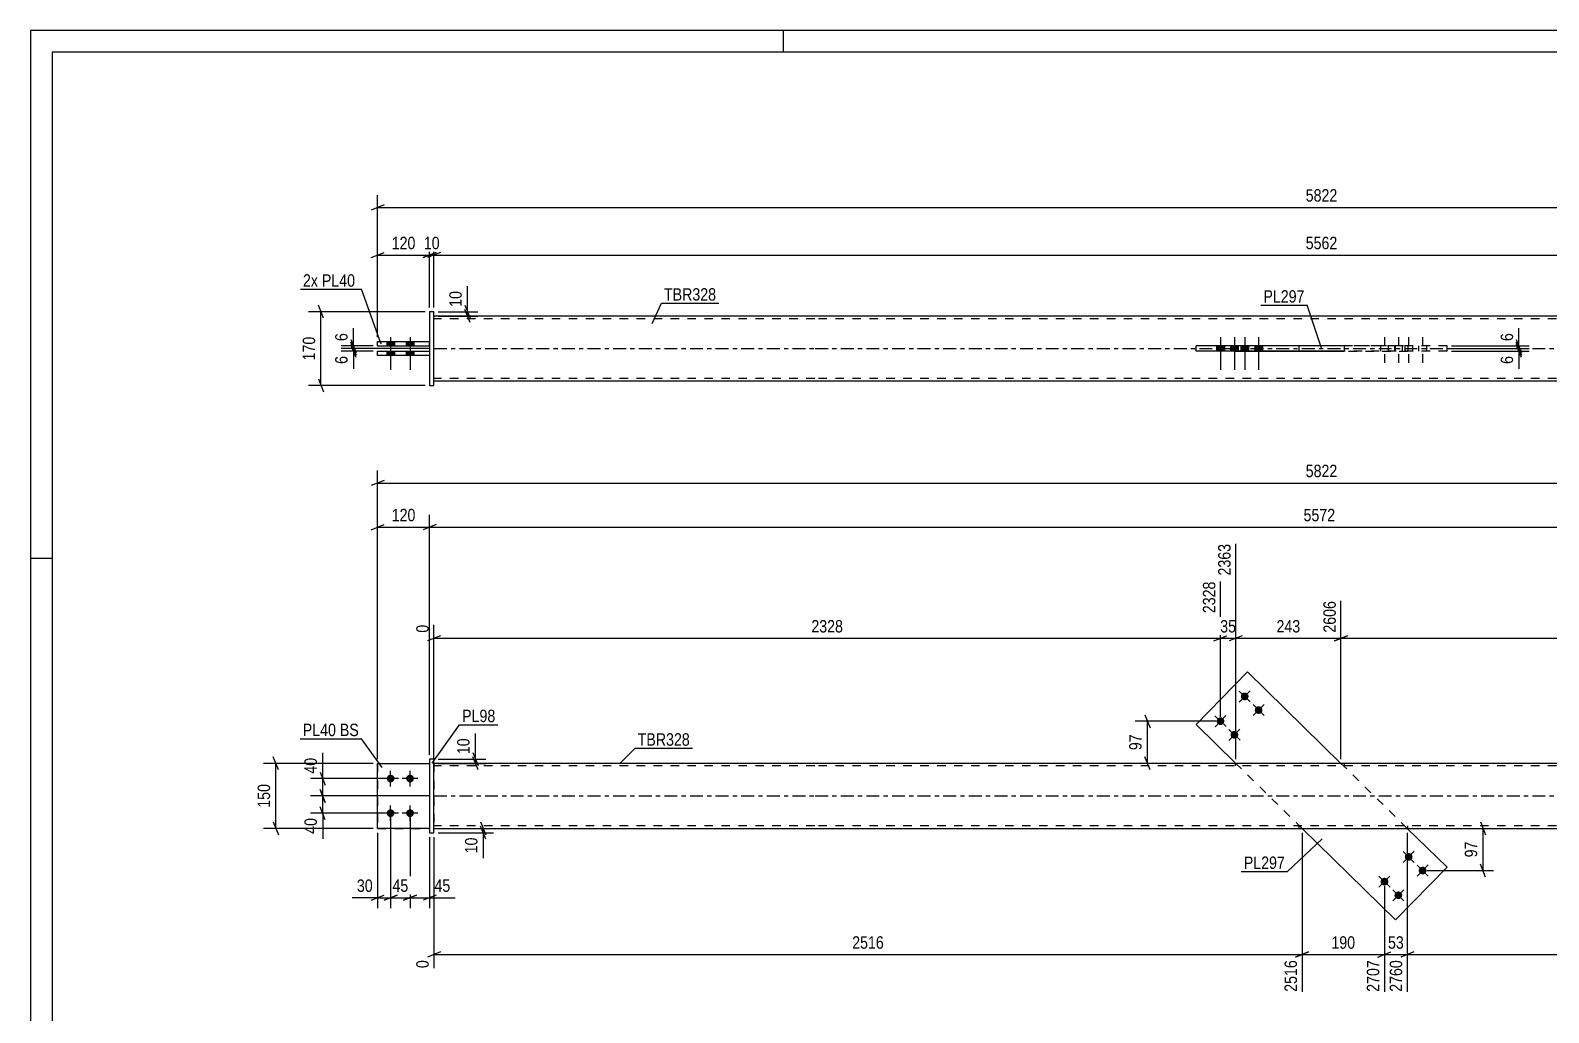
# Model space of a CAD drawing. Header units: millimetres. Extents: x 0 to 594, y 0 to 420.
# Drawn here: x 0 to 350.8, y 193.1 to 420 of the extents above; entities that cross this region are included whole.
import ezdxf

# ---------------------------------------------------------------- set-up
doc = ezdxf.new("R2010")
doc.units = ezdxf.units.MM
doc.linetypes.add('DXK_LINE_DOT2', pattern=[3.9198, 1.9599, -1.9599])
doc.linetypes.add('DXK_LINE_DOT3', pattern=[5.9187, 2.979, -0.9799, 0.9799, -0.9799])
doc.styles.add('Arial Narrow', font='ARIALN.TTF', dxfattribs={"height": 0.2})

# ---------------------------------------------------------------- blocks, each defined once
blk = doc.blocks.new('Unknown-580576115-1131')
at = {"color": 5, "linetype": 'Continuous'}
for p, q in [((594, 420), (0, 420)), ((0, 420), (0, 0)), ((174, 415), (174, 420)), ((589, 415), (5, 415)), ((5, 415), (5, 5)), ((5, 298), (0, 298))]:
    blk.add_line(p, q, dxfattribs=at)
blk = doc.blocks.new('Part-580576115-1689 - 1678')
at = {"color": 2, "linetype": 'Continuous'}
for p, q in [((281.22, 271.83), (269.33, 259.68)), ((302.82, 250.7), (281.22, 271.83)), ((269.33, 259.68), (278.51, 250.7)), ((315.43, 214.57), (293.84, 235.7)), ((327.32, 226.72), (318.15, 235.7)), ((327.32, 226.72), (315.43, 214.57))]:
    blk.add_line(p, q, dxfattribs=at)
at = {"color": 7, "linetype": 'DXK_LINE_DOT2'}
for p, q in [((293.84, 235.7), (278.51, 250.7)), ((318.15, 235.7), (302.82, 250.7))]:
    blk.add_line(p, q, dxfattribs=at)
blk = doc.blocks.new('Bolt-580576115-1681 - 1678')
at = {"linetype": 'Continuous'}
for points in [[(317.83, 228.46, -1), (319.09, 229.74, -1)], [(321.04, 225.31, -1), (322.3, 226.6, -1)], [(312.23, 222.74, -1), (313.49, 224.03, -1)], [(315.45, 219.59, -1), (316.71, 220.88, -1)]]:
    blk.add_hatch(color=1, dxfattribs=at).paths.add_polyline_path(points)
at = {"color": 1, "linetype": 'Continuous'}
for p, q in [((319.74, 227.84), (317.17, 230.36)), ((317.2, 227.81), (319.72, 230.39)), ((314.15, 222.12), (311.57, 224.64)), ((311.6, 222.1), (314.12, 224.67)), ((322.96, 224.69), (320.39, 227.21)), ((320.41, 224.67), (322.93, 227.24)), ((317.36, 218.98), (314.79, 221.49)), ((314.82, 218.95), (317.34, 221.52))]:
    blk.add_line(p, q, dxfattribs=at)
blk = doc.blocks.new('Bolt-580576115-1682 - 1678')
at = {"linetype": 'Continuous'}
for points in [[(281.21, 266.81, -1), (279.95, 265.52, -1)], [(284.42, 263.66, -1), (283.16, 262.38, -1)], [(275.61, 261.09, -1), (274.35, 259.8, -1)], [(278.83, 257.94, -1), (277.57, 256.66, -1)]]:
    blk.add_hatch(color=1, dxfattribs=at).paths.add_polyline_path(points)
at = {"color": 1, "linetype": 'Continuous'}
for p, q in [((279.29, 267.42), (281.86, 264.91)), ((281.84, 267.45), (279.32, 264.88)), ((282.51, 264.28), (285.08, 261.76)), ((285.05, 264.31), (282.54, 261.73)), ((273.7, 261.71), (276.27, 259.19)), ((276.24, 261.73), (273.72, 259.16)), ((276.91, 258.56), (279.49, 256.04)), ((279.46, 258.59), (276.94, 256.01))]:
    blk.add_line(p, q, dxfattribs=at)
blk = doc.blocks.new('Bolt-580576115-1683 - 1678')
at = {"linetype": 'Continuous'}
for points in [[(83.23, 246.3, -1), (83.23, 248.1, -1)], [(87.73, 246.3, -1), (87.73, 248.1, -1)], [(83.23, 238.3, -1), (83.23, 240.1, -1)], [(87.73, 238.3, -1), (87.73, 240.1, -1)]]:
    blk.add_hatch(color=1, dxfattribs=at).paths.add_polyline_path(points)
at = {"color": 1, "linetype": 'Continuous'}
for p, q in [((85.03, 247.2), (81.43, 247.2)), ((83.23, 245.4), (83.23, 249)), ((89.53, 247.2), (85.93, 247.2)), ((87.73, 245.4), (87.73, 249)), ((85.03, 239.2), (81.43, 239.2)), ((83.23, 237.4), (83.23, 241)), ((89.53, 239.2), (85.93, 239.2)), ((87.73, 237.4), (87.73, 241))]:
    blk.add_line(p, q, dxfattribs=at)
blk = doc.blocks.new('Part-580576115-1694 - 1678')
at = {"color": 2, "linetype": 'Continuous'}
for p, q in [((93.23, 251.7), (92.23, 251.7)), ((92.23, 251.7), (92.23, 234.7)), ((93.23, 234.7), (93.23, 251.7)), ((92.23, 234.7), (93.23, 234.7))]:
    blk.add_line(p, q, dxfattribs=at)
blk = doc.blocks.new('Part-580576115-1699 - 1678')
at = {"color": 7, "linetype": 'DXK_LINE_DOT2'}
for p, q in [((80.23, 250.7), (80.23, 235.7)), ((80.23, 250.7), (92.23, 250.7)), ((92.23, 250.7), (92.23, 235.7)), ((80.23, 235.7), (92.23, 235.7))]:
    blk.add_line(p, q, dxfattribs=at)
blk = doc.blocks.new('Part-580576115-1704 - 1678')
at = {"color": 2, "linetype": 'Continuous'}
for p, q in [((80.23, 235.7), (80.23, 250.7)), ((80.23, 250.7), (92.23, 250.7)), ((92.23, 235.7), (80.23, 235.7))]:
    blk.add_line(p, q, dxfattribs=at)
at = {"color": 7, "linetype": 'DXK_LINE_DOT2'}
blk.add_line((92.23, 250.7), (92.23, 235.7), dxfattribs=at)
blk = doc.blocks.new('Part-580576115-1720 - 1678')
at = {"color": 2, "linetype": 'Continuous'}
for p, q in [((181.23, 250.7), (93.23, 250.7)), ((415.32, 250.7), (181.33, 250.7)), ((93.23, 235.7), (181.23, 235.7)), ((181.33, 235.7), (415.32, 235.7))]:
    blk.add_line(p, q, dxfattribs=at)
at = {"color": 7, "linetype": 'DXK_LINE_DOT2'}
for p, q in [((93.23, 250.7), (93.23, 235.7)), ((181.23, 250.1), (93.23, 250.1)), ((415.32, 250.1), (181.33, 250.1)), ((278.41, 250.7), (278.41, 250.1)), ((303.53, 250.7), (303.53, 250.1)), ((181.23, 236.3), (93.23, 236.3)), ((415.32, 236.3), (181.33, 236.3)), ((293.13, 235.7), (293.13, 236.3)), ((318.25, 235.7), (318.25, 236.3))]:
    blk.add_line(p, q, dxfattribs=at)
at = {"color": 7, "linetype": 'DXK_LINE_DOT3'}
for p, q in [((93.23, 243.2), (181.23, 243.2)), ((181.33, 243.2), (415.32, 243.2))]:
    blk.add_line(p, q, dxfattribs=at)
blk = doc.blocks.new('Bolt-580576115-1423 - 1368')
at = {"color": 1, "linetype": 'DXK_LINE_DOT2'}
for p, q in [((312.86, 349.11), (312.86, 341.61)), ((316.08, 349.11), (316.08, 341.61)), ((318.46, 349.11), (318.46, 341.61)), ((321.67, 349.11), (321.67, 341.61)), ((311.96, 347.11), (311.96, 345.91)), ((313.76, 347.11), (313.76, 345.91)), ((315.18, 347.11), (315.18, 345.91)), ((316.98, 347.11), (316.98, 345.91)), ((317.56, 347.11), (317.56, 345.91)), ((319.36, 347.11), (319.36, 345.91)), ((320.77, 347.11), (320.77, 345.91)), ((322.57, 347.11), (322.57, 345.91))]:
    blk.add_line(p, q, dxfattribs=at)
blk = doc.blocks.new('Bolt-580576115-1471 - 1368')
at = {"linetype": 'Continuous'}
for points in [[(82.33, 347.11), (84.13, 347.11), (84.13, 348.11), (82.33, 348.11)], [(82.33, 347.11), (84.13, 347.11), (84.13, 348.11), (82.33, 348.11)], [(86.83, 347.11), (88.63, 347.11), (88.63, 348.11), (86.83, 348.11)], [(86.83, 347.11), (88.63, 347.11), (88.63, 348.11), (86.83, 348.11)], [(82.33, 344.91), (84.13, 344.91), (84.13, 345.91), (82.33, 345.91)], [(82.33, 344.91), (84.13, 344.91), (84.13, 345.91), (82.33, 345.91)], [(86.83, 344.91), (88.63, 344.91), (88.63, 345.91), (86.83, 345.91)], [(86.83, 344.91), (88.63, 344.91), (88.63, 345.91), (86.83, 345.91)]]:
    blk.add_hatch(color=1, dxfattribs=at).paths.add_polyline_path(points)
at = {"color": 1, "linetype": 'Continuous'}
for p, q in [((82.33, 348.11), (82.33, 347.11)), ((82.33, 348.11), (82.33, 347.11)), ((83.23, 349.11), (83.23, 341.61)), ((83.23, 349.11), (83.23, 341.61)), ((84.13, 348.11), (84.13, 347.11)), ((84.13, 348.11), (84.13, 347.11)), ((86.83, 348.11), (86.83, 347.11)), ((86.83, 348.11), (86.83, 347.11)), ((87.73, 349.11), (87.73, 341.61)), ((87.73, 349.11), (87.73, 341.61)), ((88.63, 348.11), (88.63, 347.11)), ((88.63, 348.11), (88.63, 347.11)), ((82.33, 345.91), (82.33, 344.91)), ((82.33, 345.91), (82.33, 344.91)), ((84.13, 345.91), (84.13, 344.91)), ((84.13, 345.91), (84.13, 344.91)), ((86.83, 345.91), (86.83, 344.91)), ((86.83, 345.91), (86.83, 344.91)), ((88.63, 345.91), (88.63, 344.91)), ((88.63, 345.91), (88.63, 344.91))]:
    blk.add_line(p, q, dxfattribs=at)
blk = doc.blocks.new('Part-580576115-1416 - 1368')
at = {"color": 2, "linetype": 'Continuous'}
for p, q in [((181.23, 354.01), (93.23, 354.01)), ((415.32, 354.01), (181.33, 354.01)), ((278.41, 347.11), (278.41, 347.21)), ((278.41, 347.21), (303.53, 347.21)), ((278.41, 345.81), (278.41, 345.91)), ((303.53, 345.81), (278.41, 345.81)), ((293.13, 347.11), (293.13, 347.21)), ((293.13, 345.81), (293.13, 345.91)), ((303.53, 347.21), (303.53, 345.81)), ((181.23, 339.01), (93.23, 339.01)), ((415.32, 339.01), (181.33, 339.01))]:
    blk.add_line(p, q, dxfattribs=at)
at = {"color": 7, "linetype": 'DXK_LINE_DOT2'}
for p, q in [((93.23, 339.01), (93.23, 354.01)), ((181.23, 353.41), (93.23, 353.41)), ((415.32, 353.41), (181.33, 353.41)), ((278.41, 347.21), (278.41, 345.91)), ((293.13, 347.11), (293.13, 347.21)), ((293.13, 345.91), (293.13, 347.11)), ((303.53, 347.21), (318.25, 347.21)), ((318.25, 345.81), (303.53, 345.81)), ((318.25, 347.21), (318.25, 345.81)), ((181.23, 339.61), (93.23, 339.61)), ((415.32, 339.61), (181.33, 339.61))]:
    blk.add_line(p, q, dxfattribs=at)
at = {"color": 7, "linetype": 'DXK_LINE_DOT3'}
for p, q in [((93.23, 346.51), (181.23, 346.51)), ((181.33, 346.51), (415.32, 346.51))]:
    blk.add_line(p, q, dxfattribs=at)
blk = doc.blocks.new('Bolt-580576115-1422 - 1368')
at = {"linetype": 'Continuous'}
for points in [[(275.88, 347.11), (274.08, 347.11), (274.08, 345.91), (275.88, 345.91)], [(279.1, 347.11), (277.3, 347.11), (277.3, 345.91), (279.1, 345.91)], [(281.48, 347.11), (279.68, 347.11), (279.68, 345.91), (281.48, 345.91)], [(284.69, 347.11), (282.89, 347.11), (282.89, 345.91), (284.69, 345.91)]]:
    blk.add_hatch(color=1, dxfattribs=at).paths.add_polyline_path(points)
at = {"color": 1, "linetype": 'Continuous'}
for p, q in [((274.98, 349.11), (274.98, 341.61)), ((278.2, 349.11), (278.2, 341.61)), ((280.58, 349.11), (280.58, 341.61)), ((283.79, 349.11), (283.79, 341.61)), ((274.08, 347.11), (274.08, 345.91)), ((275.88, 347.11), (275.88, 345.91)), ((277.3, 347.11), (277.3, 345.91)), ((279.1, 347.11), (279.1, 345.91)), ((279.68, 347.11), (279.68, 345.91)), ((281.48, 347.11), (281.48, 345.91)), ((282.89, 347.11), (282.89, 345.91)), ((284.69, 347.11), (284.69, 345.91))]:
    blk.add_line(p, q, dxfattribs=at)
blk = doc.blocks.new('Part-580576115-1449 - 1368')
at = {"color": 2, "linetype": 'Continuous'}
for p, q in [((80.23, 344.91), (80.23, 345.91)), ((80.23, 345.91), (92.23, 345.91)), ((92.23, 344.91), (80.23, 344.91))]:
    blk.add_line(p, q, dxfattribs=at)
at = {"color": 7, "linetype": 'DXK_LINE_DOT2'}
blk.add_line((92.23, 345.91), (92.23, 344.91), dxfattribs=at)
blk = doc.blocks.new('Part-580576115-1454 - 1368')
at = {"color": 2, "linetype": 'Continuous'}
for p, q in [((80.23, 347.11), (80.23, 348.11)), ((80.23, 348.11), (92.23, 348.11)), ((80.23, 347.11), (92.23, 347.11))]:
    blk.add_line(p, q, dxfattribs=at)
at = {"color": 7, "linetype": 'DXK_LINE_DOT2'}
blk.add_line((92.23, 347.11), (92.23, 348.11), dxfattribs=at)
blk = doc.blocks.new('Part-580576115-1455 - 1368')
at = {"color": 2, "linetype": 'Continuous'}
for p, q in [((93.23, 355.01), (92.23, 355.01)), ((92.23, 355.01), (92.23, 338.01)), ((93.23, 338.01), (93.23, 355.01)), ((92.23, 338.01), (93.23, 338.01))]:
    blk.add_line(p, q, dxfattribs=at)
blk = doc.blocks.new('Part-580576115-1470 - 1368')
at = {"color": 2, "linetype": 'Continuous'}
for p, q in [((269.33, 345.91), (269.33, 347.11)), ((303.53, 347.11), (269.33, 347.11)), ((303.53, 345.91), (269.33, 345.91)), ((281.22, 345.91), (281.22, 347.11))]:
    blk.add_line(p, q, dxfattribs=at)
at = {"color": 7, "linetype": 'DXK_LINE_DOT2'}
for p, q in [((327.32, 347.11), (303.53, 347.11)), ((327.32, 345.91), (303.53, 345.91)), ((315.43, 345.91), (315.43, 347.11)), ((327.32, 345.91), (327.32, 347.11))]:
    blk.add_line(p, q, dxfattribs=at)
blk = doc.blocks.new('StraightDimension-580576115-1850 - 1678')
at = {"color": 7, "linetype": 'Continuous'}
for p, q in [((293.84, 234.7), (293.84, 197.94)), ((312.86, 222.38), (312.86, 197.94)), ((295.34, 207.15), (292.34, 205.95)), ((311.36, 205.95), (314.36, 207.15)), ((293.84, 206.55), (312.86, 206.55))]:
    blk.add_line(p, q, dxfattribs=at)
at = {"color": 0}
blk.add_wipeout([(306.69, 207.3), (306.69, 211.5), (300.01, 211.5), (300.01, 207.3)], dxfattribs=at)
at = {"color": 3, "style": 'Arial Narrow'}
blk.add_text('190', height=2.863, dxfattribs=at).set_placement((300.61, 207.9))
at = {"color": 0, "linetype": 'Continuous'}
blk.add_wipeout([(312.26, 205.85), (308.06, 205.85), (308.06, 197.34), (312.26, 197.34)], dxfattribs=at)
at = {"color": 3, "linetype": 'Continuous', "style": 'Arial Narrow'}
blk.add_text('2707', height=2.863, rotation=90.0002, dxfattribs=at).set_placement((311.66, 197.94))
blk = doc.blocks.new('StraightDimension-580576115-1909 - 1678')
at = {"color": 7, "linetype": 'Continuous'}
for p, q in [((82.23, 247.2), (64.69, 247.2)), ((66.94, 248.7), (68.14, 245.7)), ((67.54, 243.2), (67.54, 247.2)), ((92.23, 243.2), (64.69, 243.2)), ((68.14, 241.7), (66.94, 244.7))]:
    blk.add_line(p, q, dxfattribs=at)
at = {"color": 0}
blk.add_wipeout([(66.79, 252.58), (62.59, 252.58), (62.59, 247.73), (66.79, 247.73)], dxfattribs=at)
at = {"color": 7, "linetype": 'Continuous'}
blk.add_line((67.54, 247.2), (67.54, 253.11), dxfattribs=at)
blk.add_line((67.54, 247.2), (67.54, 253.11), dxfattribs=at)
at = {"color": 3, "style": 'Arial Narrow'}
blk.add_text('40', height=2.863, rotation=90.0002, dxfattribs=at).set_placement((66.19, 248.33))
blk = doc.blocks.new('StraightDimension-580576115-1813 - 1678')
at = {"color": 7, "linetype": 'Continuous'}
for p, q in [((87.73, 238.2), (87.73, 217.28)), ((92.23, 233.7), (92.23, 217.28)), ((86.23, 219.08), (89.23, 220.28)), ((87.73, 219.68), (92.23, 219.68)), ((93.73, 220.28), (90.73, 219.08))]:
    blk.add_line(p, q, dxfattribs=at)
at = {"color": 0}
blk.add_wipeout([(97.62, 220.43), (97.62, 224.63), (92.76, 224.63), (92.76, 220.43)], dxfattribs=at)
at = {"color": 7, "linetype": 'Continuous'}
blk.add_line((92.23, 219.68), (98.14, 219.68), dxfattribs=at)
blk.add_line((92.23, 219.68), (98.14, 219.68), dxfattribs=at)
at = {"color": 3, "style": 'Arial Narrow'}
blk.add_text('45', height=2.863, dxfattribs=at).set_placement((93.36, 221.03))
blk = doc.blocks.new('StraightDimension-580576115-1736 - 1678')
at = {"color": 7, "linetype": 'Continuous'}
for p, q in [((81.73, 316.06), (78.73, 314.86)), ((80.23, 251.7), (80.23, 318.31)), ((80.23, 315.46), (516.42, 315.46))]:
    blk.add_line(p, q, dxfattribs=at)
at = {"color": 0}
blk.add_wipeout([(302.58, 316.21), (302.58, 320.41), (294.07, 320.41), (294.07, 316.21)], dxfattribs=at)
at = {"color": 3, "style": 'Arial Narrow'}
blk.add_text('5822', height=2.863, dxfattribs=at).set_placement((294.67, 316.81))
blk = doc.blocks.new('StraightDimension-580576115-1750 - 1678')
at = {"color": 7, "linetype": 'Continuous'}
for p, q in [((274.98, 261.45), (274.98, 292.71)), ((93.23, 251.7), (93.23, 282.72)), ((94.73, 280.19), (91.73, 278.99)), ((93.23, 279.59), (274.98, 279.59)), ((273.48, 278.99), (276.48, 280.19))]:
    blk.add_line(p, q, dxfattribs=at)
at = {"color": 0, "linetype": 'Continuous'}
for points in [[(274.38, 293.31), (270.18, 293.31), (270.18, 284.79), (274.38, 284.79)], [(92.63, 283.32), (88.43, 283.32), (88.43, 280.29), (92.63, 280.29)]]:
    blk.add_wipeout(points, dxfattribs=at)
at = {"color": 0}
blk.add_wipeout([(188.36, 280.34), (188.36, 284.54), (179.85, 284.54), (179.85, 280.34)], dxfattribs=at)
at = {"color": 3, "linetype": 'Continuous', "style": 'Arial Narrow'}
for s, height, p in [('2328', 2.863, (273.78, 285.39)), ('0', 2.86, (92.03, 280.89))]:
    blk.add_text(s, height=height, rotation=90.0002, dxfattribs=at).set_placement(p)
at = {"color": 3, "style": 'Arial Narrow'}
blk.add_text('2328', height=2.863, dxfattribs=at).set_placement((180.45, 280.94))
blk = doc.blocks.new('StraightDimension-580576115-1760 - 1678')
at = {"color": 7, "linetype": 'Continuous'}
for p, q in [((278.51, 251.7), (278.51, 301.41)), ((274.98, 261.45), (274.98, 292.71)), ((273.48, 278.99), (276.48, 280.19)), ((274.98, 279.59), (278.51, 279.59)), ((280.01, 280.19), (277.01, 278.99))]:
    blk.add_line(p, q, dxfattribs=at)
at = {"color": 0, "linetype": 'Continuous'}
blk.add_wipeout([(277.91, 302.01), (273.71, 302.01), (273.71, 293.49), (277.91, 293.49)], dxfattribs=at)
at = {"color": 0}
blk.add_wipeout([(279.17, 280.34), (279.17, 284.54), (274.32, 284.54), (274.32, 280.34)], dxfattribs=at)
at = {"color": 3, "linetype": 'Continuous', "style": 'Arial Narrow'}
blk.add_text('2363', height=2.863, rotation=90.0002, dxfattribs=at).set_placement((277.31, 294.09))
at = {"color": 3, "style": 'Arial Narrow'}
blk.add_text('35', height=2.863, dxfattribs=at).set_placement((274.92, 280.94))
blk = doc.blocks.new('StraightDimension-580576115-2047 - 1678')
at = {"color": 7, "linetype": 'Continuous'}
for p, q in [((93.73, 305.88), (90.73, 304.68)), ((92.23, 252.7), (92.23, 308.13)), ((92.23, 305.28), (503.42, 305.28))]:
    blk.add_line(p, q, dxfattribs=at)
at = {"color": 0}
blk.add_wipeout([(302.08, 306.03), (302.08, 310.23), (293.57, 310.23), (293.57, 306.03)], dxfattribs=at)
at = {"color": 3, "style": 'Arial Narrow'}
blk.add_text('5572', height=2.863, dxfattribs=at).set_placement((294.17, 306.63))
blk = doc.blocks.new('StraightDimension-580576115-1776 - 1678')
at = {"color": 7, "linetype": 'Continuous'}
for p, q in [((278.51, 251.7), (278.51, 301.41)), ((302.82, 251.7), (302.82, 288.21)), ((280.01, 280.19), (277.01, 278.99)), ((278.51, 279.59), (302.82, 279.59)), ((301.32, 278.99), (304.32, 280.19))]:
    blk.add_line(p, q, dxfattribs=at)
at = {"color": 0, "linetype": 'Continuous'}
blk.add_wipeout([(302.22, 288.81), (298.02, 288.81), (298.02, 280.29), (302.22, 280.29)], dxfattribs=at)
at = {"color": 0}
blk.add_wipeout([(294.01, 280.34), (294.01, 284.54), (287.32, 284.54), (287.32, 280.34)], dxfattribs=at)
at = {"color": 3, "linetype": 'Continuous', "style": 'Arial Narrow'}
blk.add_text('2606', height=2.863, rotation=90.0002, dxfattribs=at).set_placement((301.62, 280.89))
at = {"color": 3, "style": 'Arial Narrow'}
blk.add_text('243', height=2.863, dxfattribs=at).set_placement((287.92, 280.94))
blk = doc.blocks.new('StraightDimension-580576115-1798 - 1678')
at = {"color": 7, "linetype": 'Continuous'}
for p, q in [((302.82, 251.7), (302.82, 288.21)), ((503.42, 252.7), (503.42, 288.21)), ((304.32, 280.19), (301.32, 278.99)), ((302.82, 279.59), (503.42, 279.59)), ((501.92, 278.99), (504.92, 280.19))]:
    blk.add_line(p, q, dxfattribs=at)
at = {"color": 0, "linetype": 'Continuous'}
blk.add_wipeout([(502.82, 288.81), (498.62, 288.81), (498.62, 280.29), (502.82, 280.29)], dxfattribs=at)
at = {"color": 0}
blk.add_wipeout([(407.38, 280.34), (407.38, 284.54), (398.86, 284.54), (398.86, 280.34)], dxfattribs=at)
at = {"color": 3, "linetype": 'Continuous', "style": 'Arial Narrow'}
blk.add_text('5562', height=2.863, rotation=90.0002, dxfattribs=at).set_placement((502.22, 280.89))
at = {"color": 3, "style": 'Arial Narrow'}
blk.add_text('2956', height=2.863, dxfattribs=at).set_placement((399.46, 280.94))
blk = doc.blocks.new('StraightDimension-580576115-1820 - 1678')
at = {"color": 7, "linetype": 'Continuous'}
for p, q in [((83.23, 238.2), (83.23, 217.28)), ((87.73, 238.2), (87.73, 217.28)), ((81.73, 219.08), (84.73, 220.28)), ((83.23, 219.68), (87.73, 219.68)), ((89.23, 220.28), (86.23, 219.08))]:
    blk.add_line(p, q, dxfattribs=at)
at = {"color": 0}
blk.add_wipeout([(87.91, 220.43), (87.91, 224.63), (83.06, 224.63), (83.06, 220.43)], dxfattribs=at)
at = {"color": 3, "style": 'Arial Narrow'}
blk.add_text('45', height=2.863, dxfattribs=at).set_placement((83.66, 221.03))
blk = doc.blocks.new('StraightDimension-580576115-1891 - 1678')
at = {"color": 7, "linetype": 'Continuous'}
for p, q in [((94.23, 235.7), (107.04, 235.7)), ((104.04, 237.2), (105.24, 234.2)), ((105.24, 233.2), (104.04, 236.2)), ((104.64, 234.7), (104.64, 235.7)), ((94.23, 234.7), (107.04, 234.7))]:
    blk.add_line(p, q, dxfattribs=at)
at = {"color": 0}
blk.add_wipeout([(103.89, 234.18), (99.69, 234.18), (99.69, 229.32), (103.89, 229.32)], dxfattribs=at)
at = {"color": 7, "linetype": 'Continuous'}
blk.add_line((104.64, 234.7), (104.64, 228.79), dxfattribs=at)
blk.add_line((104.64, 234.7), (104.64, 228.79), dxfattribs=at)
at = {"color": 3, "style": 'Arial Narrow'}
blk.add_text('10', height=2.863, rotation=90.0002, dxfattribs=at).set_placement((103.29, 229.92))
blk = doc.blocks.new('StraightDimension-580576115-1827 - 1678')
at = {"color": 7, "linetype": 'Continuous'}
for p, q in [((83.23, 238.2), (83.23, 217.28)), ((80.23, 234.7), (80.23, 217.28)), ((78.73, 219.08), (81.73, 220.28)), ((80.23, 219.68), (83.23, 219.68)), ((84.73, 220.28), (81.73, 219.08))]:
    blk.add_line(p, q, dxfattribs=at)
at = {"color": 0}
blk.add_wipeout([(79.71, 220.43), (79.71, 224.63), (74.85, 224.63), (74.85, 220.43)], dxfattribs=at)
at = {"color": 7, "linetype": 'Continuous'}
blk.add_line((80.23, 219.68), (74.33, 219.68), dxfattribs=at)
blk.add_line((80.23, 219.68), (74.33, 219.68), dxfattribs=at)
at = {"color": 3, "style": 'Arial Narrow'}
blk.add_text('30', height=2.863, dxfattribs=at).set_placement((75.45, 221.03))
blk = doc.blocks.new('StraightDimension-580576115-3452 - 1678')
at = {"color": 7, "linetype": 'Continuous'}
for p, q in [((273.98, 260.45), (255.26, 260.45)), ((257.51, 261.95), (258.71, 258.95)), ((258.11, 250.72), (258.11, 260.45)), ((189.04, 250.72), (260.51, 250.72)), ((258.71, 249.22), (257.51, 252.22))]:
    blk.add_line(p, q, dxfattribs=at)
at = {"color": 0}
blk.add_wipeout([(257.36, 258.01), (253.16, 258.01), (253.16, 253.16), (257.36, 253.16)], dxfattribs=at)
at = {"color": 3, "style": 'Arial Narrow'}
blk.add_text('97', height=2.863, rotation=90.0002, dxfattribs=at).set_placement((256.76, 253.76))
blk = doc.blocks.new('StraightDimension-580576115-1838 - 1678')
at = {"color": 7, "linetype": 'Continuous'}
for p, q in [((93.23, 233.7), (93.23, 203.42)), ((293.84, 234.7), (293.84, 197.94)), ((94.73, 207.15), (91.73, 205.95)), ((292.34, 205.95), (295.34, 207.15)), ((93.23, 206.55), (293.84, 206.55))]:
    blk.add_line(p, q, dxfattribs=at)
at = {"color": 0}
blk.add_wipeout([(197.79, 207.3), (197.79, 211.5), (189.28, 211.5), (189.28, 207.3)], dxfattribs=at)
at = {"color": 0, "linetype": 'Continuous'}
for points in [[(92.63, 205.85), (88.43, 205.85), (88.43, 202.82), (92.63, 202.82)], [(293.24, 205.85), (289.04, 205.85), (289.04, 197.34), (293.24, 197.34)]]:
    blk.add_wipeout(points, dxfattribs=at)
at = {"color": 3, "style": 'Arial Narrow'}
blk.add_text('2516', height=2.863, dxfattribs=at).set_placement((189.88, 207.9))
at = {"color": 3, "linetype": 'Continuous', "style": 'Arial Narrow'}
for s, height, p in [('0', 2.86, (92.03, 203.42)), ('2516', 2.863, (292.64, 197.94))]:
    blk.add_text(s, height=height, rotation=90.0002, dxfattribs=at).set_placement(p)
blk = doc.blocks.new('StraightDimension-580576115-1864 - 1678')
at = {"color": 7, "linetype": 'Continuous'}
for p, q in [((318.15, 234.7), (318.15, 197.94)), ((312.86, 222.38), (312.86, 197.94)), ((311.36, 205.95), (314.36, 207.15)), ((319.65, 207.15), (316.65, 205.95)), ((312.86, 206.55), (318.15, 206.55))]:
    blk.add_line(p, q, dxfattribs=at)
at = {"color": 0}
blk.add_wipeout([(317.93, 207.3), (317.93, 211.5), (313.08, 211.5), (313.08, 207.3)], dxfattribs=at)
at = {"color": 3, "style": 'Arial Narrow'}
blk.add_text('53', height=2.863, dxfattribs=at).set_placement((313.68, 207.9))
at = {"color": 0, "linetype": 'Continuous'}
blk.add_wipeout([(317.55, 205.85), (313.35, 205.85), (313.35, 197.34), (317.55, 197.34)], dxfattribs=at)
at = {"color": 3, "linetype": 'Continuous', "style": 'Arial Narrow'}
blk.add_text('2760', height=2.863, rotation=90.0002, dxfattribs=at).set_placement((316.95, 197.94))
blk = doc.blocks.new('StraightDimension-580576115-1878 - 1678')
at = {"color": 7, "linetype": 'Continuous'}
for p, q in [((318.15, 234.7), (318.15, 197.94)), ((503.42, 233.7), (503.42, 197.94)), ((319.65, 207.15), (316.65, 205.95)), ((501.92, 205.95), (504.92, 207.15)), ((318.15, 206.55), (503.42, 206.55))]:
    blk.add_line(p, q, dxfattribs=at)
at = {"color": 0}
blk.add_wipeout([(415.04, 207.3), (415.04, 211.5), (406.53, 211.5), (406.53, 207.3)], dxfattribs=at)
at = {"color": 0, "linetype": 'Continuous'}
blk.add_wipeout([(502.82, 205.85), (498.62, 205.85), (498.62, 197.34), (502.82, 197.34)], dxfattribs=at)
at = {"color": 3, "style": 'Arial Narrow'}
blk.add_text('2803', height=2.863, dxfattribs=at).set_placement((407.13, 207.9))
at = {"color": 3, "linetype": 'Continuous', "style": 'Arial Narrow'}
blk.add_text('5562', height=2.863, rotation=90.0002, dxfattribs=at).set_placement((502.22, 197.94))
blk = doc.blocks.new('StraightDimension-580576115-1900 - 1678')
at = {"color": 7, "linetype": 'Continuous'}
for p, q in [((102.23, 253.2), (103.43, 250.2)), ((94.23, 251.7), (105.23, 251.7)), ((94.23, 250.7), (105.23, 250.7)), ((103.43, 249.2), (102.23, 252.2)), ((102.83, 250.7), (102.83, 251.7))]:
    blk.add_line(p, q, dxfattribs=at)
at = {"color": 0}
blk.add_wipeout([(102.08, 257.08), (97.88, 257.08), (97.88, 252.23), (102.08, 252.23)], dxfattribs=at)
at = {"color": 7, "linetype": 'Continuous'}
blk.add_line((102.83, 251.7), (102.83, 257.61), dxfattribs=at)
blk.add_line((102.83, 251.7), (102.83, 257.61), dxfattribs=at)
at = {"color": 3, "style": 'Arial Narrow'}
blk.add_text('10', height=2.863, rotation=90.0002, dxfattribs=at).set_placement((101.48, 252.83))
blk = doc.blocks.new('StraightDimension-580576115-1922 - 1678')
at = {"color": 7, "linetype": 'Continuous'}
for p, q in [((92.23, 243.2), (64.69, 243.2)), ((66.94, 244.7), (68.14, 241.7)), ((67.54, 239.2), (67.54, 243.2)), ((82.23, 239.2), (64.69, 239.2)), ((68.14, 237.7), (66.94, 240.7))]:
    blk.add_line(p, q, dxfattribs=at)
at = {"color": 0}
blk.add_wipeout([(66.79, 238.68), (62.59, 238.68), (62.59, 233.82), (66.79, 233.82)], dxfattribs=at)
at = {"color": 7, "linetype": 'Continuous'}
blk.add_line((67.54, 239.2), (67.54, 233.29), dxfattribs=at)
blk.add_line((67.54, 239.2), (67.54, 233.29), dxfattribs=at)
at = {"color": 3, "style": 'Arial Narrow'}
blk.add_text('40', height=2.863, rotation=90.0002, dxfattribs=at).set_placement((66.19, 234.42))
blk = doc.blocks.new('StraightDimension-580576115-1979 - 1678')
at = {"color": 7, "linetype": 'Continuous'}
for p, q in [((79.23, 250.7), (53.88, 250.7)), ((57.33, 249.2), (56.13, 252.2)), ((56.73, 235.7), (56.73, 250.7)), ((79.23, 235.7), (53.88, 235.7)), ((56.13, 237.2), (57.33, 234.2))]:
    blk.add_line(p, q, dxfattribs=at)
at = {"color": 0}
blk.add_wipeout([(55.98, 246.54), (51.78, 246.54), (51.78, 239.86), (55.98, 239.86)], dxfattribs=at)
at = {"color": 3, "style": 'Arial Narrow'}
blk.add_text('150', height=2.863, rotation=90.0002, dxfattribs=at).set_placement((55.38, 240.46))
blk = doc.blocks.new('StraightDimension-580576115-1993 - 1678')
at = {"color": 7, "linetype": 'Continuous'}
for p, q in [((321.41, 235.7), (338.04, 235.7)), ((335.04, 237.2), (336.24, 234.2)), ((335.64, 225.95), (335.64, 235.7)), ((322.67, 225.95), (338.04, 225.95)), ((336.24, 224.45), (335.04, 227.45))]:
    blk.add_line(p, q, dxfattribs=at)
at = {"color": 0}
blk.add_wipeout([(334.89, 233.26), (330.69, 233.26), (330.69, 228.4), (334.89, 228.4)], dxfattribs=at)
at = {"color": 3, "style": 'Arial Narrow'}
blk.add_text('97', height=2.863, rotation=90.0002, dxfattribs=at).set_placement((334.29, 229))
blk = doc.blocks.new('StraightDimension-580576115-2052 - 1678')
at = {"color": 7, "linetype": 'Continuous'}
for p, q in [((78.73, 304.68), (81.73, 305.88)), ((80.23, 251.7), (80.23, 308.13)), ((80.23, 305.28), (92.23, 305.28)), ((93.73, 305.88), (90.73, 304.68)), ((92.23, 252.7), (92.23, 308.13))]:
    blk.add_line(p, q, dxfattribs=at)
at = {"color": 0}
blk.add_wipeout([(89.58, 306.03), (89.58, 310.23), (82.89, 310.23), (82.89, 306.03)], dxfattribs=at)
at = {"color": 3, "style": 'Arial Narrow'}
blk.add_text('120', height=2.863, dxfattribs=at).set_placement((83.49, 306.63))
blk = doc.blocks.new('StraightDimension-580576115-1476 - 1368')
at = {"color": 7, "linetype": 'Continuous'}
for p, q in [((94.23, 355.01), (103.41, 355.01)), ((100.41, 356.51), (101.61, 353.51)), ((101.61, 352.51), (100.41, 355.51)), ((101.01, 354.01), (101.01, 355.01)), ((94.23, 354.01), (103.41, 354.01))]:
    blk.add_line(p, q, dxfattribs=at)
at = {"color": 0}
blk.add_wipeout([(100.26, 360.4), (96.06, 360.4), (96.06, 355.54), (100.26, 355.54)], dxfattribs=at)
at = {"color": 7, "linetype": 'Continuous'}
blk.add_line((101.01, 355.01), (101.01, 360.92), dxfattribs=at)
blk.add_line((101.01, 355.01), (101.01, 360.92), dxfattribs=at)
at = {"color": 3, "style": 'Arial Narrow'}
blk.add_text('10', height=2.863, rotation=90.0002, dxfattribs=at).set_placement((99.66, 356.14))
blk = doc.blocks.new('StraightDimension-580576115-1541 - 1368')
at = {"color": 7, "linetype": 'Continuous'}
for p, q in [((343.33, 348.61), (344.53, 345.61)), ((344.53, 345.01), (343.33, 348.01)), ((328.32, 347.11), (346.33, 347.11)), ((328.32, 346.51), (346.33, 346.51)), ((343.93, 346.51), (343.93, 347.11))]:
    blk.add_line(p, q, dxfattribs=at)
at = {"color": 0}
blk.add_wipeout([(343.18, 350.67), (338.98, 350.67), (338.98, 347.64), (343.18, 347.64)], dxfattribs=at)
at = {"color": 7, "linetype": 'Continuous'}
blk.add_line((343.93, 347.11), (343.93, 351.19), dxfattribs=at)
blk.add_line((343.93, 347.11), (343.93, 351.19), dxfattribs=at)
at = {"color": 3, "style": 'Arial Narrow'}
blk.add_text('6', height=2.86, rotation=90.0002, dxfattribs=at).set_placement((342.58, 348.24))
blk = doc.blocks.new('StraightDimension-580576115-1530 - 1368')
at = {"color": 7, "linetype": 'Continuous'}
for p, q in [((91.23, 355.01), (64.29, 355.01)), ((67.74, 353.51), (66.54, 356.51)), ((67.14, 338.01), (67.14, 355.01)), ((91.23, 338.01), (64.29, 338.01)), ((66.54, 339.51), (67.74, 336.51))]:
    blk.add_line(p, q, dxfattribs=at)
at = {"color": 0}
blk.add_wipeout([(66.39, 349.86), (62.19, 349.86), (62.19, 343.17), (66.39, 343.17)], dxfattribs=at)
at = {"color": 3, "style": 'Arial Narrow'}
blk.add_text('170', height=2.863, rotation=90.0002, dxfattribs=at).set_placement((65.79, 343.77))
blk = doc.blocks.new('StraightDimension-580576115-1494 - 1368')
at = {"color": 7, "linetype": 'Continuous'}
for p, q in [((74.04, 348.01), (75.24, 345.01)), ((75.24, 344.41), (74.04, 347.41)), ((92.23, 346.51), (71.79, 346.51)), ((79.23, 345.91), (71.79, 345.91)), ((74.64, 345.91), (74.64, 346.51))]:
    blk.add_line(p, q, dxfattribs=at)
at = {"color": 0}
blk.add_wipeout([(73.89, 345.39), (69.69, 345.39), (69.69, 342.36), (73.89, 342.36)], dxfattribs=at)
at = {"color": 7, "linetype": 'Continuous'}
blk.add_line((74.64, 345.91), (74.64, 341.84), dxfattribs=at)
blk.add_line((74.64, 345.91), (74.64, 341.84), dxfattribs=at)
at = {"color": 3, "style": 'Arial Narrow'}
blk.add_text('6', height=2.86, rotation=90.0002, dxfattribs=at).set_placement((73.29, 342.96))
blk = doc.blocks.new('StraightDimension-580576115-1512 - 1368')
at = {"color": 7, "linetype": 'Continuous'}
for p, q in [((74.04, 348.61), (75.24, 345.61)), ((75.24, 345.01), (74.04, 348.01)), ((79.23, 347.11), (71.79, 347.11)), ((92.23, 346.51), (71.79, 346.51)), ((74.64, 346.51), (74.64, 347.11))]:
    blk.add_line(p, q, dxfattribs=at)
at = {"color": 0}
blk.add_wipeout([(73.89, 350.67), (69.69, 350.67), (69.69, 347.64), (73.89, 347.64)], dxfattribs=at)
at = {"color": 7, "linetype": 'Continuous'}
blk.add_line((74.64, 347.11), (74.64, 351.19), dxfattribs=at)
blk.add_line((74.64, 347.11), (74.64, 351.19), dxfattribs=at)
at = {"color": 3, "style": 'Arial Narrow'}
blk.add_text('6', height=2.86, rotation=90.0002, dxfattribs=at).set_placement((73.29, 348.24))
blk = doc.blocks.new('StraightDimension-580576115-1545 - 1368')
at = {"color": 7, "linetype": 'Continuous'}
for p, q in [((343.33, 348.01), (344.53, 345.01)), ((344.53, 344.41), (343.33, 347.41)), ((328.32, 346.51), (346.33, 346.51)), ((328.32, 345.91), (346.33, 345.91)), ((343.93, 345.91), (343.93, 346.51))]:
    blk.add_line(p, q, dxfattribs=at)
at = {"color": 0}
blk.add_wipeout([(343.18, 345.39), (338.98, 345.39), (338.98, 342.36), (343.18, 342.36)], dxfattribs=at)
at = {"color": 7, "linetype": 'Continuous'}
blk.add_line((343.93, 345.91), (343.93, 341.84), dxfattribs=at)
blk.add_line((343.93, 345.91), (343.93, 341.84), dxfattribs=at)
at = {"color": 3, "style": 'Arial Narrow'}
blk.add_text('6', height=2.86, rotation=90.0002, dxfattribs=at).set_placement((342.58, 342.96))
blk = doc.blocks.new('StraightDimension-580576115-1550 - 1368')
at = {"color": 7, "linetype": 'Continuous'}
for p, q in [((81.73, 379.71), (78.73, 378.51)), ((80.23, 349.11), (80.23, 381.96)), ((80.23, 379.11), (516.42, 379.11))]:
    blk.add_line(p, q, dxfattribs=at)
at = {"color": 0}
blk.add_wipeout([(302.58, 379.86), (302.58, 384.06), (294.07, 384.06), (294.07, 379.86)], dxfattribs=at)
at = {"color": 3, "style": 'Arial Narrow'}
blk.add_text('5822', height=2.863, dxfattribs=at).set_placement((294.67, 380.46))
blk = doc.blocks.new('StraightDimension-580576115-1581 - 1368')
at = {"color": 7, "linetype": 'Continuous'}
for p, q in [((94.73, 368.71), (91.73, 367.51)), ((93.23, 356.01), (93.23, 370.96)), ((93.23, 368.11), (503.42, 368.11))]:
    blk.add_line(p, q, dxfattribs=at)
at = {"color": 0}
blk.add_wipeout([(302.58, 368.86), (302.58, 373.06), (294.07, 373.06), (294.07, 368.86)], dxfattribs=at)
at = {"color": 3, "style": 'Arial Narrow'}
blk.add_text('5562', height=2.863, dxfattribs=at).set_placement((294.67, 369.46))
blk = doc.blocks.new('StraightDimension-580576115-1591 - 1368')
at = {"color": 7, "linetype": 'Continuous'}
for p, q in [((78.73, 367.51), (81.73, 368.71)), ((80.23, 349.11), (80.23, 370.96)), ((93.73, 368.71), (90.73, 367.51)), ((92.23, 356.01), (92.23, 370.96)), ((80.23, 368.11), (92.23, 368.11))]:
    blk.add_line(p, q, dxfattribs=at)
at = {"color": 0}
blk.add_wipeout([(89.58, 368.86), (89.58, 373.06), (82.89, 373.06), (82.89, 368.86)], dxfattribs=at)
at = {"color": 3, "style": 'Arial Narrow'}
blk.add_text('120', height=2.863, dxfattribs=at).set_placement((83.49, 369.46))
blk = doc.blocks.new('StraightDimension-580576115-1601 - 1368')
at = {"color": 7, "linetype": 'Continuous'}
for p, q in [((90.73, 367.51), (93.73, 368.71)), ((94.73, 368.71), (91.73, 367.51)), ((92.23, 356.01), (92.23, 370.96)), ((93.23, 356.01), (93.23, 370.96)), ((92.23, 368.11), (93.23, 368.11))]:
    blk.add_line(p, q, dxfattribs=at)
at = {"color": 0}
blk.add_wipeout([(95.16, 368.86), (95.16, 373.06), (90.31, 373.06), (90.31, 368.86)], dxfattribs=at)
at = {"color": 3, "style": 'Arial Narrow'}
blk.add_text('10', height=2.863, dxfattribs=at).set_placement((90.91, 369.46))
blk = doc.blocks.new('Mark-580576115-1690 - 1678')
at = {"color": 0}
blk.add_wipeout([(107.44, 260.24), (107.44, 263.24), (99.76, 263.24), (99.76, 260.24)], dxfattribs=at)
blk.add_wipeout([(107.44, 260.24), (107.44, 263.24), (99.76, 263.24), (99.76, 260.24)], dxfattribs=at)
at = {"color": 30, "linetype": 'Continuous'}
for p, q in [((92.87, 250.78), (99.16, 259.64)), ((99.16, 259.64), (108.04, 259.64))]:
    blk.add_line(p, q, dxfattribs=at)
at = {"color": 3, "style": 'Arial Narrow'}
blk.add_text('PL98', height=2.863, dxfattribs=at).set_placement((99.76, 260.24))
blk = doc.blocks.new('Mark-580576115-1685 - 1678')
at = {"color": 0}
blk.add_wipeout([(289.87, 226.33), (289.87, 229.33), (280.37, 229.33), (280.37, 226.33)], dxfattribs=at)
blk.add_wipeout([(289.87, 226.33), (289.87, 229.33), (280.37, 229.33), (280.37, 226.33)], dxfattribs=at)
at = {"color": 30, "linetype": 'Continuous'}
for p in [(298.51, 233.29), (279.77, 225.73)]:
    blk.add_line(p, (290.47, 225.73), dxfattribs=at)
at = {"color": 3, "style": 'Arial Narrow'}
blk.add_text('PL297', height=2.863, dxfattribs=at).set_placement((280.37, 226.33))
blk = doc.blocks.new('Mark-580576115-1716 - 1678')
at = {"color": 0}
blk.add_wipeout([(152.38, 254.79), (152.38, 257.79), (140.32, 257.79), (140.32, 254.79)], dxfattribs=at)
blk.add_wipeout([(152.38, 254.79), (152.38, 257.79), (140.32, 257.79), (140.32, 254.79)], dxfattribs=at)
at = {"color": 30, "linetype": 'Continuous'}
for p, q in [((136.18, 250.65), (139.72, 254.19)), ((139.72, 254.19), (152.98, 254.19))]:
    blk.add_line(p, q, dxfattribs=at)
at = {"color": 3, "style": 'Arial Narrow'}
blk.add_text('TBR328', height=2.863, dxfattribs=at).set_placement((140.32, 254.79))
blk = doc.blocks.new('MarkSet-580576115-2084 - 1678')
at = {"color": 0}
blk.add_wipeout([(70.61, 257), (70.61, 260), (62.94, 260), (62.94, 257)], dxfattribs=at)
blk.add_wipeout([(70.61, 257), (70.61, 260), (62.94, 260), (62.94, 257)], dxfattribs=at)
blk.add_wipeout([(75.89, 257), (75.89, 260), (71.51, 260), (71.51, 257)], dxfattribs=at)
blk.add_wipeout([(75.89, 257), (75.89, 260), (71.51, 260), (71.51, 257)], dxfattribs=at)
at = {"color": 30, "linetype": 'Continuous'}
for p in [(62.34, 256.4), (81.27, 249.76)]:
    blk.add_line(p, (76.49, 256.4), dxfattribs=at)
at = {"color": 3, "style": 'Arial Narrow'}
for s, p in [('PL40', (62.94, 257)), ('BS', (71.51, 257))]:
    blk.add_text(s, height=2.863, dxfattribs=at).set_placement(p)
blk = doc.blocks.new('Mark-580576115-1412 - 1368')
at = {"color": 0}
blk.add_wipeout([(158.45, 357.59), (158.45, 360.59), (146.4, 360.59), (146.4, 357.59)], dxfattribs=at)
blk.add_wipeout([(158.45, 357.59), (158.45, 360.59), (146.4, 360.59), (146.4, 357.59)], dxfattribs=at)
at = {"color": 30, "linetype": 'Continuous'}
for p, q in [((143.69, 352.32), (145.8, 356.99)), ((145.8, 356.99), (159.05, 356.99))]:
    blk.add_line(p, q, dxfattribs=at)
at = {"color": 3, "style": 'Arial Narrow'}
blk.add_text('TBR328', height=2.863, dxfattribs=at).set_placement((146.4, 357.59))
blk = doc.blocks.new('MarkSet-580576115-1669 - 1368')
at = {"color": 0}
blk.add_wipeout([(66.45, 360.8), (66.45, 363.8), (62.98, 363.8), (62.98, 360.8)], dxfattribs=at)
blk.add_wipeout([(66.45, 360.8), (66.45, 363.8), (62.98, 363.8), (62.98, 360.8)], dxfattribs=at)
blk.add_wipeout([(75.03, 360.8), (75.03, 363.8), (67.35, 363.8), (67.35, 360.8)], dxfattribs=at)
blk.add_wipeout([(75.03, 360.8), (75.03, 363.8), (67.35, 363.8), (67.35, 360.8)], dxfattribs=at)
at = {"color": 30, "linetype": 'Continuous'}
for p in [(62.38, 360.2), (81.08, 347.5)]:
    blk.add_line(p, (76.53, 360.2), dxfattribs=at)
at = {"color": 3, "style": 'Arial Narrow'}
for s, p in [('2x', (62.98, 360.8)), ('PL40', (67.35, 360.8))]:
    blk.add_text(s, height=2.863, dxfattribs=at).set_placement(p)
blk = doc.blocks.new('Mark-580576115-1466 - 1368')
at = {"color": 0}
blk.add_wipeout([(294.41, 357.12), (294.41, 360.12), (284.9, 360.12), (284.9, 357.12)], dxfattribs=at)
blk.add_wipeout([(294.41, 357.12), (294.41, 360.12), (284.9, 360.12), (284.9, 357.12)], dxfattribs=at)
at = {"color": 30, "linetype": 'Continuous'}
for p in [(284.3, 356.52), (298.39, 346.35)]:
    blk.add_line(p, (295.01, 356.52), dxfattribs=at)
at = {"color": 3, "style": 'Arial Narrow'}
blk.add_text('PL297', height=2.863, dxfattribs=at).set_placement((284.9, 357.12))

msp = doc.modelspace()

# ---------------------------------------------------------------- block references
for name in ['Unknown-580576115-1131', 'Part-580576115-1455 - 1368', 'Part-580576115-1416 - 1368', 'Part-580576115-1454 - 1368', 'Bolt-580576115-1471 - 1368', 'Bolt-580576115-1422 - 1368', 'Bolt-580576115-1423 - 1368', 'Part-580576115-1449 - 1368', 'Part-580576115-1470 - 1368', 'Part-580576115-1689 - 1678', 'Bolt-580576115-1682 - 1678', 'Part-580576115-1699 - 1678', 'Part-580576115-1704 - 1678', 'Part-580576115-1694 - 1678', 'Part-580576115-1720 - 1678', 'Bolt-580576115-1683 - 1678', 'Bolt-580576115-1681 - 1678']:
    msp.add_blockref(name, (0, 0))

# ---------------------------------------------------------------- next in the draw order: block references
for name in ['StraightDimension-580576115-1476 - 1368', 'StraightDimension-580576115-1530 - 1368', 'StraightDimension-580576115-1541 - 1368', 'StraightDimension-580576115-1909 - 1678', 'StraightDimension-580576115-1813 - 1678', 'StraightDimension-580576115-1850 - 1678']:
    msp.add_blockref(name, (0, 0))

# ---------------------------------------------------------------- next in the draw order: block references
for name in ['StraightDimension-580576115-1494 - 1368', 'StraightDimension-580576115-1545 - 1368', 'StraightDimension-580576115-1736 - 1678', 'StraightDimension-580576115-1820 - 1678', 'StraightDimension-580576115-1891 - 1678', 'StraightDimension-580576115-1864 - 1678']:
    msp.add_blockref(name, (0, 0))

# ---------------------------------------------------------------- next in the draw order: block references
for name in ['StraightDimension-580576115-1512 - 1368', 'StraightDimension-580576115-1750 - 1678', 'StraightDimension-580576115-1827 - 1678', 'StraightDimension-580576115-1838 - 1678', 'StraightDimension-580576115-1878 - 1678']:
    msp.add_blockref(name, (0, 0))

# ---------------------------------------------------------------- next in the draw order: block references
for name in ['StraightDimension-580576115-1550 - 1368', 'StraightDimension-580576115-1760 - 1678', 'StraightDimension-580576115-1922 - 1678', 'StraightDimension-580576115-1993 - 1678', 'Mark-580576115-1685 - 1678']:
    msp.add_blockref(name, (0, 0))

# ---------------------------------------------------------------- next in the draw order: block references
for name in ['StraightDimension-580576115-1581 - 1368', 'StraightDimension-580576115-2047 - 1678', 'StraightDimension-580576115-1979 - 1678']:
    msp.add_blockref(name, (0, 0))

# ---------------------------------------------------------------- next in the draw order: block references
for name in ['StraightDimension-580576115-1591 - 1368', 'Mark-580576115-1412 - 1368', 'Mark-580576115-1466 - 1368', 'StraightDimension-580576115-1776 - 1678', 'StraightDimension-580576115-3452 - 1678', 'StraightDimension-580576115-1900 - 1678', 'Mark-580576115-1716 - 1678']:
    msp.add_blockref(name, (0, 0))

# ---------------------------------------------------------------- next in the draw order: block references
for name in ['StraightDimension-580576115-1601 - 1368', 'MarkSet-580576115-1669 - 1368', 'StraightDimension-580576115-2052 - 1678', 'StraightDimension-580576115-1798 - 1678']:
    msp.add_blockref(name, (0, 0))

# ---------------------------------------------------------------- next in the draw order: block references
for name in ['Mark-580576115-1690 - 1678', 'MarkSet-580576115-2084 - 1678']:
    msp.add_blockref(name, (0, 0))

doc.saveas('drawing.dxf')
